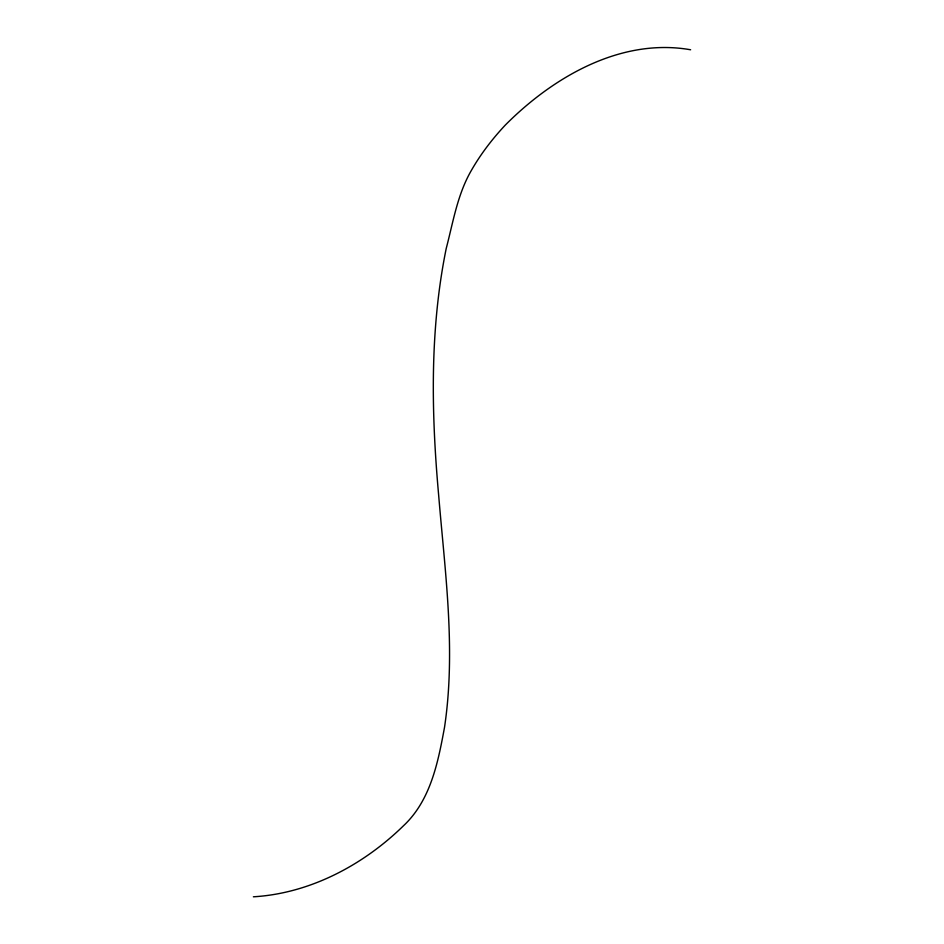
<?xml version="1.0" encoding="UTF-8"?>
<svg xmlns="http://www.w3.org/2000/svg" width="944" height="944" viewBox="0 0 944 944"><rect width="100%" height="100%" fill="white"/><g stroke="black" fill="none" stroke-linecap="round" stroke-linejoin="round"><path stroke-width="1.42" d="M253.381 896.8C309.986 893.496 363.369 864.975 403.454 825.799C430.665 800.347 438.04 762.386 444.518 727.34C456.058 650.204 445.013 572.206 438.653 495.152C431.278 413.024 429.662 329.562 446.241 248.39C453.155 222.005 457.451 194.417 471.327 170.486C480.767 153.978 492.379 138.851 505.382 124.997C553.007 77.137 620.881 37.489 690.619 49.772"/></g></svg>
